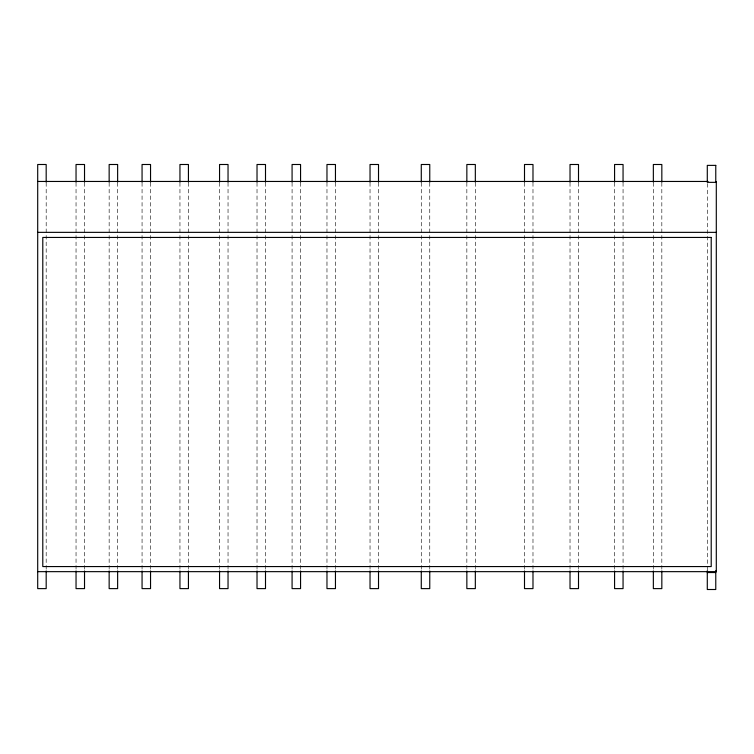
<?xml version="1.0" encoding="UTF-8"?>
<svg xmlns="http://www.w3.org/2000/svg" width="754" height="754" viewBox="0 0 754 754"><rect width="100%" height="100%" fill="white"/><g stroke="black" fill="none" stroke-linecap="round" stroke-linejoin="round"><path stroke-width="0.57" stroke-dasharray="3.77 2.83" d="M707.29 183.524L707.29 570.655M661.833 182.638L661.833 570.476M653.35 182.638L653.35 570.476M623.058 182.638L623.058 570.476M614.576 182.638L614.576 570.476M578.506 182.638L578.506 570.476M570.024 182.638L570.024 570.476M532.984 182.638L532.984 570.476M524.501 182.638L524.501 570.476M475.331 182.638L475.331 570.476M466.849 182.638L466.849 570.476M429.761 182.638L429.761 570.476M421.279 182.638L421.279 570.476M378.517 182.638L378.517 570.476M370.035 182.638L370.035 570.476M335.455 182.638L335.455 570.476M326.972 182.638L326.972 570.476M300.563 182.638L300.563 570.476M292.081 182.638L292.081 570.476M265.502 182.638L265.502 570.476M257.02 182.638L257.02 570.476M228.038 182.638L228.038 570.476M219.555 182.638L219.555 570.476M188.434 182.638L188.434 570.476M179.952 182.638L179.952 570.476M150.546 182.638L150.546 570.476M142.063 182.638L142.063 570.476M117.633 182.638L117.633 570.476M109.151 182.638L109.151 570.476M84.523 182.638L84.523 570.476M76.041 182.638L76.041 570.476M46.182 182.638L46.182 570.476"/><path stroke-width="1.13" d="M37.7 181.46L708.053 181.46M37.7 232.355L716.3 232.355M37.7 571.655L716.3 571.655L716.3 181.46M707.29 572.54L715.772 572.54M715.772 570.655L715.772 589.505L707.29 589.505L707.29 570.655M661.833 182.166L661.833 164.495L653.35 164.495L653.35 182.166M661.833 570.948L661.833 588.62L653.35 588.62L653.35 570.948M623.058 182.166L623.058 164.495L614.576 164.495L614.576 182.166M623.058 570.948L623.058 588.62L614.576 588.62L614.576 570.948M578.506 182.166L578.506 164.495L570.024 164.495L570.024 182.166M578.506 570.948L578.506 588.62L570.024 588.62L570.024 570.948M532.984 182.166L532.984 164.495L524.501 164.495L524.501 182.166M532.984 570.948L532.984 588.62L524.501 588.62L524.501 570.948M475.331 182.166L475.331 164.495L466.849 164.495L466.849 182.166M475.331 570.948L475.331 588.62L466.849 588.62L466.849 570.948M429.761 182.166L429.761 164.495L421.279 164.495L421.279 182.166M429.761 570.948L429.761 588.62L421.279 588.62L421.279 570.948M378.517 182.166L378.517 164.495L370.035 164.495L370.035 182.166M378.517 570.948L378.517 588.62L370.035 588.62L370.035 570.948M335.455 182.166L335.455 164.495L326.972 164.495L326.972 182.166M335.455 570.948L335.455 588.62L326.972 588.62L326.972 570.948M300.563 182.166L300.563 164.495L292.081 164.495L292.081 182.166M300.563 570.948L300.563 588.62L292.081 588.62L292.081 570.948M265.502 182.166L265.502 164.495L257.02 164.495L257.02 182.166M265.502 570.948L265.502 588.62L257.02 588.62L257.02 570.948M228.038 182.166L228.038 164.495L219.555 164.495L219.555 182.166M228.038 570.948L228.038 588.62L219.555 588.62L219.555 570.948M188.434 182.166L188.434 164.495L179.952 164.495L179.952 182.166M188.434 570.948L188.434 588.62L179.952 588.62L179.952 570.948M150.546 182.166L150.546 164.495L142.063 164.495L142.063 182.166M150.546 570.948L150.546 588.62L142.063 588.62L142.063 570.948M117.633 182.166L117.633 164.495L109.151 164.495L109.151 182.166M117.633 570.948L117.633 588.62L109.151 588.62L109.151 570.948M84.523 182.166L84.523 164.495L76.041 164.495L76.041 182.166M84.523 570.948L84.523 588.62L76.041 588.62L76.041 570.948M46.182 182.166L46.182 164.495L37.7 164.495L37.7 588.62L46.182 588.62L46.182 570.948M715.772 165.38L707.29 165.38L707.29 182.345L715.772 182.345L715.772 165.38M711.211 237.444L42.789 237.444L42.789 566.565L711.211 566.565L711.211 237.444"/></g></svg>
